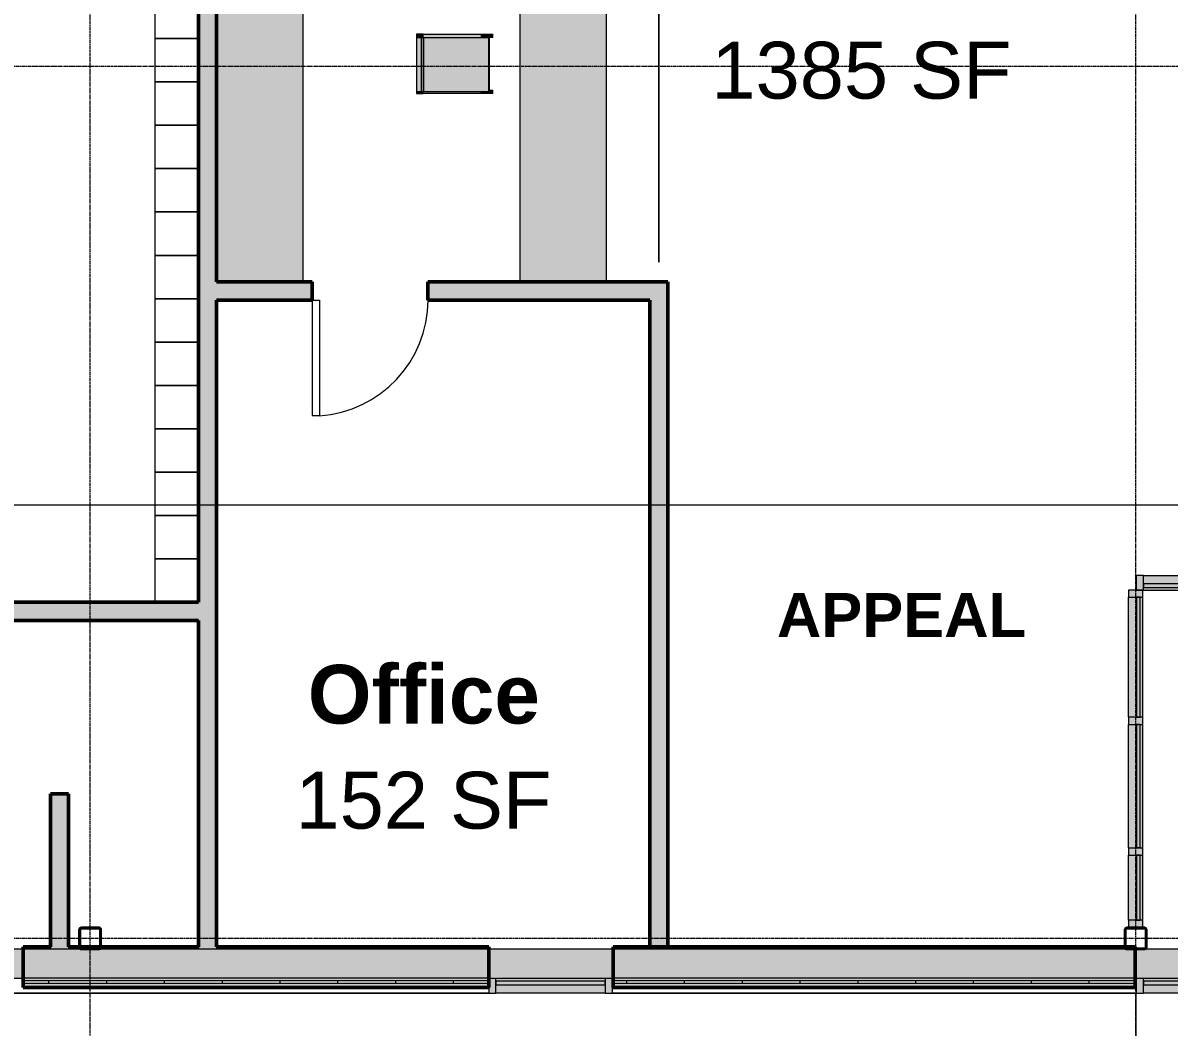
# Model space of a CAD drawing. Header units: inches. Extents: x 21836 to 26875, y -23174 to -20350.
# Drawn here: x 25672.8 to 25990.1, y -22808.9 to -22531 of the extents above; entities that cross this region are included whole.
import ezdxf

# ---------------------------------------------------------------- set-up
doc = ezdxf.new("R2010")
doc.units = ezdxf.units.IN
doc.header["$MEASUREMENT"] = 0
doc.linetypes.add('Grid Line 1_2_', pattern=[0.875, 0.5, -0.125, 0.125, -0.125])
for name, color, linetype, lineweight in [('A-ANNO-DIMS', 211, 'Continuous', 9), ('A-ANNO-DIMS-128', 211, 'Continuous', 9), ('A-DOOR', 31, 'Continuous', 13), ('A-GLAZ-CURT', 52, 'Continuous', 9), ('A-GLAZ-CWMG', 51, 'Continuous', 9), ('A-WALL', 113, 'Continuous', 13), ('A-WALL-PATT', 111, 'Continuous', 50), ('C-BLDG-PADS', 91, 'Continuous', 9), ('C-TOPO', 7, 'Continuous', 9), ('Conc', 7, 'Continuous', 9), ('G-ANNO-SYMB', 111, 'Continuous', 9), ('G-ANNO-TEXT', 231, 'Continuous', 9), ('I-FURN', 30, 'Continuous', 9), ('I-WALL', 2, 'Continuous', 13), ('L-SITE-WALL', 31, 'Continuous', 13), ('M-AREA-IDEN', 171, 'Continuous', 9), ('Q-CASE', 31, 'Continuous', 9), ('S-BEAM', 12, 'Continuous', 9), ('S-COLS', 52, 'Continuous', 9), ('S-GRID', 1, 'Continuous', 9)]:
    doc.layers.add(name, color=color, linetype=linetype, lineweight=lineweight)
doc.styles.add('Arial_1', font='arial.ttf', dxfattribs={"height": 11.802395})
doc.styles.add('Arial_2', font='arial.ttf', dxfattribs={"height": 15.736527})
doc.styles.add('Arial_B', font='arialbd.ttf', dxfattribs={"height": 12.177074})
doc.styles.add('Arial_B_1', font='arialbd.ttf', dxfattribs={"height": 16.236099})
doc.dimstyles.new('Linear_-_3_32__Arial_1', dxfattribs={"dimscale": 12, "dimtxt": 12, "dimasz": 1.333333, "dimexe": 1, "dimexo": 0.666667, "dimgap": 0.666667, "dimtad": 1, "dimdec": 4, "dimrnd": 0.0625, "dimzin": 1, "dimdsep": 46, "dimlunit": 4, "dimtxsty": 'Arial_1', "dimblk1": 'OBLIQUE', "dimblk2": 'OBLIQUE', "dimsah": 1, "dimcen": 0.09, "dimdle": 1, "dimazin": 0, "dimtfac": 1, "dimtdec": 4, "dimtix": 1, "dimtmove": 0, "dimatfit": 3, "dimfxl": 1, "dimtvp": 1, "dimtfill": 1, "dimfrac": 2, "dimtolj": 1, "dimtzin": 0, "dimarcsym": 2})
pattern_1 = [(0, (0, 0), (0, 16), []), (90, (0, 0), (-16, 1e-15), [])]

# ---------------------------------------------------------------- blocks, each defined once
blk = doc.blocks.new('HSS-Hollow Structural Section-Column - HSS6X6X1_4-V8-First Floor Plan')
at = {"layer": 'S-COLS'}
h = blk.add_hatch(dxfattribs=at)
h.set_pattern_fill('FP_8', color=256, style=0, pattern_type=2)
h.set_pattern_definition([(225, (25691.39, -22784.303), (12.6713535, -12.6713535), []), (225, (25691.39, -22803.503), (12.6713535, -12.6713535), [])])
h.paths.add_polyline_path([(1.43, 3), (-2.53, 3), (-2.86, 2.86), (-3, 2.53), (-3, -2.53), (-2.86, -2.86), (-2.53, -3), (2.53, -3), (2.86, -2.86), (3, -2.53), (3, 2.53), (2.86, 2.86), (2.53, 3)], flags=0)
h.paths.add_polyline_path([(2.53, 2.77), (2.7, 2.7), (2.77, 2.53), (2.77, -2.53), (2.7, -2.7), (2.53, -2.77), (-2.53, -2.77), (-2.7, -2.7), (-2.77, -2.53), (-2.77, 2.53), (-2.7, 2.7), (-2.53, 2.77), (1.43, 2.77)], flags=0)
at = {"layer": 'S-COLS', "lineweight": 30}
for p, q in [((-3, 2.53), (-3, -2.53)), ((-2.77, -2.53), (-2.77, 2.53)), ((2.53, 3), (-2.53, 3)), ((-2.53, 2.77), (2.53, 2.77)), ((2.77, 2.53), (2.77, -2.53)), ((3, -2.53), (3, 2.53)), ((2.53, -2.77), (-2.53, -2.77)), ((-2.53, -3), (2.53, -3))]:
    blk.add_line(p, q, dxfattribs=at)
for centre, radius, start, end in [((-2.53, 2.53), 0.466, 90, 180), ((-2.53, 2.53), 0.233, 90, 180), ((2.53, 2.53), 0.466, 360, 90), ((2.53, 2.53), 0.233, 0, 90), ((-2.53, -2.53), 0.466, 180, 270), ((-2.53, -2.53), 0.233, 180, 270), ((2.53, -2.53), 0.466, 270, 360), ((2.53, -2.53), 0.233, 270, 360)]:
    blk.add_arc(centre, radius, start, end, dxfattribs=at)
blk = doc.blocks.new('HSS-Hollow Structural Section-Column - HSS6X6X1_4-V9-First Floor Plan')
at = {"layer": 'S-COLS'}
h = blk.add_hatch(dxfattribs=at)
h.set_pattern_fill('FP_9', color=256, style=0, pattern_type=2)
h.set_pattern_definition([(225, (25980.89, -22784.303), (12.6713535, -12.6713535), []), (225, (25980.89, -22803.503), (12.6713535, -12.6713535), [])])
h.paths.add_polyline_path([(-2.53, 3), (-2.86, 2.86), (-3, 2.53), (-3, -2.53), (-2.81, -2.89), (-2.53, -3), (2.53, -3), (2.86, -2.86), (3, -2.53), (3, 2.53), (2.86, 2.86), (2.53, 3)], flags=0)
h.paths.add_polyline_path([(2.53, 2.77), (2.7, 2.7), (2.77, 2.53), (2.77, -2.53), (2.7, -2.7), (2.53, -2.77), (-2.53, -2.77), (-2.7, -2.7), (-2.77, -2.53), (-2.77, 2.53), (-2.7, 2.7), (-2.53, 2.77)], flags=0)
at = {"layer": 'S-COLS', "lineweight": 30}
for p, q in [((-3, 2.53), (-3, -2.53)), ((-2.77, -2.53), (-2.77, 2.53)), ((2.53, 3), (-2.53, 3)), ((-2.53, 2.77), (2.53, 2.77)), ((2.77, 2.53), (2.77, -2.53)), ((3, -2.53), (3, 2.53)), ((2.53, -2.77), (-2.53, -2.77)), ((-2.53, -3), (2.53, -3))]:
    blk.add_line(p, q, dxfattribs=at)
for centre, radius, start, end in [((-2.53, 2.53), 0.466, 90, 180), ((-2.53, 2.53), 0.233, 90, 180), ((2.53, 2.53), 0.466, 360, 90), ((2.53, 2.53), 0.233, 0, 90), ((-2.53, -2.53), 0.466, 180, 270), ((-2.53, -2.53), 0.233, 180, 270), ((2.53, -2.53), 0.466, 270, 360), ((2.53, -2.53), 0.233, 270, 360)]:
    blk.add_arc(centre, radius, start, end, dxfattribs=at)
blk = doc.blocks.new('Casework 1 - Casework 1-456223-First Floor Plan')
at = {"layer": 'Q-CASE'}
h = blk.add_hatch(color=256, dxfattribs=at)
h.paths.add_polyline_path([(25750.39, -22590.66), (25750.39, -22371.55), (25834.39, -22371.55), (25834.39, -22347.55), (25726.39, -22347.55), (25726.39, -22590.66), (25726.69, -22590.66)], flags=0)
h.paths.add_polyline_path([(25810.39, -22590.66), (25834.39, -22590.66), (25834.39, -22419.55), (25810.39, -22419.55), (25810.39, -22557.14)], flags=0)
for p, q in [((25834.39, -22347.55), (25726.39, -22347.55)), ((25834.39, -22371.55), (25834.39, -22347.55)), ((25750.39, -22590.66), (25750.39, -22371.55)), ((25750.39, -22371.55), (25834.39, -22371.55)), ((25834.39, -22419.55), (25810.39, -22419.55)), ((25810.39, -22419.55), (25810.39, -22590.66)), ((25834.39, -22590.66), (25834.39, -22419.55))]:
    blk.add_line(p, q, dxfattribs=at)
blk = doc.blocks.new('Locker-Double Stacked - 12_ x 12_-484265-First Floor Plan')
at = {"layer": 'I-FURN'}
for p, q in [((-6, -6), (-6, 6)), ((-6, 6), (6, 6)), ((6, 6), (6, -6)), ((6, -6), (-6, -6))]:
    blk.add_line(p, q, dxfattribs=at)
blk = doc.blocks.new('Single-Flush - 32_ x 84_-489871-First Floor Plan')
at = {"layer": 'A-DOOR', "lineweight": 20}
for p, q in [((14, 2.5), (14, 34.5)), ((16, 34.5), (14, 34.5)), ((16, 2.5), (16, 34.5)), ((16, 2.5), (14, 2.5))]:
    blk.add_line(p, q, dxfattribs=at)
at = {"layer": 'A-DOOR', "lineweight": 9}
blk.add_arc((16, 2.5), 32.07, 93.5759, 180, dxfattribs=at)
blk = doc.blocks.new('Bar_Stool_6722_1_ - Bar_Stool_6722_1_-477960-First Floor Plan')
at = {"layer": 'I-FURN'}
for points in [[(1, 20.14), (1, 21.13), (0, 21.13), (0, 19.21), (1, 19.24), (1, 20.06)], [(0.5, 18.44), (0.5, 19.21), (0, 19.21), (0, 17.72), (0.5, 17.72), (0.5, 18.08)], [(1, 18.98), (1, 19.21), (0.5, 19.21), (0.5, 17.72), (1, 17.72), (1, 18.76)], [(15.5, 20.06), (15.5, 20.14), (1, 20.14), (1, 19.99), (15.5, 19.99)], [(16, 19.89), (16, 19.99), (1, 19.99), (1, 19.89), (10.26, 19.89)], [(16, 18.21), (16, 19.89), (1, 19.89), (1, 17.63), (16, 17.63)], [(16.5, 19.21), (16.5, 21.13), (15.5, 21.13), (15.5, 19.99), (16, 19.99), (16, 19.21)], [(16.5, 18.21), (16.5, 19.21), (16, 19.21), (16, 17.72), (16.5, 17.72), (16.5, 17.97)], [(1, 1.91), (1, 17.72), (0, 17.72), (0, 1.78), (1, 1.78)], [(16, 17.63), (1, 17.63), (1, 2.03), (16, 2.03), (16, 11.84)], [(16.5, 1.78), (16.5, 17.72), (16, 17.72), (16, 1.78)], [(1, 1.73), (1, 1.78), (0, 1.78), (0, 0.98), (1, 0.98), (1, 1.24)], [(1, 0.62), (1, 0.98), (0, 0.94), (0, 0), (1, 0), (1, 0.3)], [(16, 2.03), (1, 2.03), (1, 1.91), (16, 1.91)], [(16, 1.24), (16, 1.91), (1, 1.91), (1, 1.24), (10.26, 1.24)], [(16, 0.94), (16, 1.24), (1, 1.24), (1, 0), (16, 0), (16, 0.62)], [(16.5, 1.78), (16, 1.73), (16, 0.98), (16.5, 0.98), (16.5, 1.73)], [(16.5, 0.31), (16.5, 0.98), (16, 0.94), (16, 0), (16.5, 0), (16.5, 0.3)]]:
    blk.add_hatch(color=256, dxfattribs=at).paths.add_polyline_path(points, flags=0)
for p, q in [((0, 19.21), (0, 21.13)), ((1, 21.13), (0, 21.13)), ((0, 17.72), (0, 19.21)), ((1, 21.13), (1, 20.14)), ((1, 20.14), (15.5, 20.14)), ((1, 20.14), (1, 20.06)), ((1, 20.06), (1, 19.99)), ((16, 20), (1, 20)), ((1, 19.89), (1, 19.99)), ((1, 17.63), (1, 19.89)), ((15.5, 20.14), (15.5, 21.13)), ((16.5, 21.13), (15.5, 21.13)), ((15.5, 20.06), (15.5, 20.14)), ((15.5, 19.98), (15.5, 20.06)), ((16, 19.99), (16, 19.89)), ((16, 19.89), (16, 17.63)), ((16.5, 21.13), (16.5, 19.21)), ((16.5, 19.21), (16.5, 17.72)), ((0, 1.78), (0, 17.72)), ((1, 2.03), (1, 17.63)), ((16, 17.63), (16, 2.03)), ((16.5, 17.72), (16.5, 1.78)), ((1, 1.78), (0, 1.78)), ((0, 1.78), (0, 0.98)), ((1, 0.98), (0, 0.98)), ((0, 0.98), (0, 0)), ((0, 0), (1, 0)), ((1, 1.91), (1, 2.03)), ((16, 2.03), (1, 2.03)), ((1, 1.24), (1, 1.91)), ((16, 1.91), (1, 1.91)), ((1, 0), (1, 1.24)), ((1, 1.24), (16, 1.24)), ((16, 2.03), (16, 1.91)), ((16, 1.91), (16, 1.24)), ((16.5, 1.78), (16, 1.78)), ((16, 1.24), (16, 0)), ((16.5, 0.98), (16, 0.98)), ((16, 0), (16.5, 0)), ((16.5, 0.98), (16.5, 1.78)), ((16.5, 0), (16.5, 0.98)), ((1, 0), (16, 0))]:
    blk.add_line(p, q, dxfattribs=at)
blk = doc.blocks.new('Girt_C - 8_D-757212-First Floor Plan')
at = {"layer": 'S-BEAM'}
h = blk.add_hatch(color=256, dxfattribs=at)
h.paths.add_polyline_path([(26266.89, -22787.49), (26266.89, -22787.3), (26125.39, -22787.33), (26125.39, -22787.49), (26260.16, -22787.49)], flags=0)
h.paths.add_polyline_path([(26124.39, -22787.49), (26124.39, -22787.3), (25980.77, -22787.34), (25980.77, -22787.49), (26087.37, -22787.49)], flags=0)
h.paths.add_polyline_path([(25836.27, -22787.49), (25836.27, -22787.3), (25801.77, -22787.35), (25801.77, -22787.49), (25810.91, -22787.49)], flags=0)
h.paths.add_polyline_path([(25672.89, -22787.49), (25672.89, -22787.3), (25644.39, -22787.35), (25644.39, -22787.41), (25639.39, -22787.35), (25639.39, -22787.3), (25603.39, -22787.36), (25603.39, -22787.41), (25598.39, -22787.36), (25598.39, -22787.3), (25562.39, -22787.36), (25562.39, -22787.41), (25557.39, -22787.36), (25557.39, -22787.3), (25521.39, -22787.36), (25521.39, -22787.49), (25672.68, -22787.49)], flags=0)
h.paths.add_polyline_path([(25507.39, -22787.49), (25516.39, -22787.44), (25516.39, -22787.3), (25507.39, -22787.36), (25507.39, -22787.44)], flags=0)
h.paths.add_polyline_path([(25502.39, -22787.49), (25502.39, -22787.3), (25466.39, -22787.36), (25466.39, -22787.41), (25461.39, -22787.36), (25461.39, -22787.3), (25425.39, -22787.33), (25425.39, -22787.41), (25420.39, -22787.36), (25420.39, -22787.3), (25384.39, -22787.33), (25384.39, -22787.41), (25379.39, -22787.37), (25379.39, -22787.3), (25353.52, -22787.33), (25353.52, -22787.49), (25465.33, -22787.49)], flags=0)
h.paths.add_polyline_path([(25112.52, -22787.49), (25112.52, -22787.3), (25078.02, -22787.33), (25078.02, -22787.49), (25085.19, -22787.49)], flags=0)
h = blk.add_hatch(color=256, dxfattribs=at)
h.paths.add_polyline_path([(26266.89, -22795.12), (26266.89, -22787.49), (26125.39, -22787.49), (26125.39, -22793.43), (26127.64, -22793.43), (26127.64, -22795.12), (26260.16, -22795.12)], flags=0)
h.paths.add_polyline_path([(26123.64, -22795.12), (26123.64, -22793.43), (26124.39, -22793.43), (26124.39, -22787.49), (25980.77, -22787.49), (25980.77, -22795.12), (26087.37, -22795.12)], flags=0)
h.paths.add_polyline_path([(25836.27, -22795.12), (25836.27, -22787.49), (25801.77, -22787.49), (25801.77, -22795.12), (25810.91, -22795.12)], flags=0)
h.paths.add_polyline_path([(25672.68, -22795.12), (25672.89, -22795.12), (25672.89, -22787.49), (25521.39, -22787.49), (25521.39, -22795.12), (25534.45, -22795.12)], flags=0)
h.paths.add_polyline_path([(25502.39, -22795.12), (25502.39, -22787.49), (25353.52, -22787.49), (25353.52, -22795.12), (25465.33, -22795.12)], flags=0)
h.paths.add_polyline_path([(25516.39, -22795.12), (25516.39, -22787.49), (25507.39, -22787.49), (25507.39, -22795.12)], flags=0)
h.paths.add_polyline_path([(25112.52, -22795.12), (25112.52, -22787.49), (25078.02, -22787.49), (25078.02, -22795.12), (25085.19, -22795.12)], flags=0)
h = blk.add_hatch(color=256, dxfattribs=at)
h.paths.add_polyline_path([(26260.16, -22795.3), (26266.89, -22795.28), (26266.89, -22795.12), (26127.64, -22795.12), (26127.64, -22795.3), (26225.61, -22795.3)], flags=0)
h.paths.add_polyline_path([(26123.64, -22795.3), (26123.64, -22795.12), (25980.77, -22795.13), (25980.77, -22795.3), (26087.37, -22795.3)], flags=0)
h.paths.add_polyline_path([(25836.27, -22795.3), (25836.27, -22795.12), (25801.77, -22795.14), (25801.77, -22795.3), (25810.91, -22795.3)], flags=0)
h.paths.add_polyline_path([(25672.89, -22795.3), (25672.89, -22795.12), (25521.39, -22795.16), (25521.39, -22795.3), (25672.68, -22795.3)], flags=0)
h.paths.add_polyline_path([(25516.39, -22795.3), (25516.39, -22795.12), (25507.39, -22795.16), (25507.39, -22795.3)], flags=0)
h.paths.add_polyline_path([(25502.39, -22795.3), (25502.39, -22795.12), (25353.52, -22795.17), (25353.52, -22795.3), (25465.33, -22795.3)], flags=0)
h.paths.add_polyline_path([(25112.52, -22795.3), (25112.52, -22795.12), (25078.02, -22795.12), (25078.02, -22795.3), (25085.19, -22795.3)], flags=0)
for p, q in [((25672.89, -22787.3), (25644.39, -22787.3)), ((25836.27, -22787.3), (25801.77, -22787.3)), ((26124.39, -22787.3), (25983.42, -22787.3)), ((25521.39, -22795.3), (25672.89, -22795.3)), ((25801.77, -22795.3), (25836.27, -22795.3)), ((25980.77, -22795.3), (26123.64, -22795.3))]:
    blk.add_line(p, q, dxfattribs=at)
blk = doc.blocks.new('System Panel - Glazed-827451-First Floor Plan')
at = {"layer": 'A-GLAZ-CURT', "transparency": 33554649}
blk.add_hatch(color=256, dxfattribs=at).paths.add_polyline_path([(-16.53, 0.25), (16.53, 0.25), (16.53, 1.25), (-16.53, 1.25)], flags=0)
at = {"layer": 'A-GLAZ-CURT', "lineweight": 13}
for p, q in [((16.53, 1.25), (-16.53, 1.25)), ((-16.53, 1.25), (-16.53, 0.25)), ((-16.53, 0.25), (16.53, 0.25)), ((16.53, 0.25), (16.53, 1.25))]:
    blk.add_line(p, q, dxfattribs=at)
at = {"layer": 'A-GLAZ-CURT'}
for p, q in [((-16.53, 0.25), (-16.53, 1.25)), ((16.53, 1.25), (-16.53, 1.25)), ((-16.53, 0.25), (16.53, 0.25)), ((16.53, 1.25), (16.53, 0.25))]:
    blk.add_line(p, q, dxfattribs=at)
blk = doc.blocks.new('Rectangular Mullion - Rectangular Mullion 1-779228-First Floor Plan')
at = {"layer": 'A-GLAZ-CWMG'}
h = blk.add_hatch(color=256, dxfattribs=at)
h.paths.add_polyline_path([(25983.02, -22799.43), (26016.08, -22799.43), (26016.08, -22797.18), (25983.02, -22797.18)], flags=0)
h.paths.add_polyline_path([(25983.7, -22796.18), (26016.08, -22796.18), (26016.08, -22795.43), (25983.02, -22795.43), (25983.02, -22796.18)], flags=0)
blk.add_hatch(color=256, dxfattribs=at).paths.add_polyline_path([(25983.7, -22797.18), (26016.08, -22797.18), (26016.08, -22796.18), (25983.02, -22796.18), (25983.02, -22797.18)], flags=0)
for p, q in [((26016.08, -22795.43), (25983.02, -22795.43)), ((26016.08, -22799.43), (25983.02, -22799.43))]:
    blk.add_line(p, q, dxfattribs=at)
blk = doc.blocks.new('Rectangular Mullion - Rectangular Mullion 1-827460-First Floor Plan')
at = {"layer": 'A-GLAZ-CWMG'}
blk.add_hatch(color=256, dxfattribs=at).paths.add_polyline_path([(-2, 2), (-2, -2), (0, -2), (0, 2)], flags=0)
at = {"layer": 'A-GLAZ-CWMG', "lineweight": 20}
for p, q in [((0, 2), (-2, 2)), ((-2, 2), (-2, -2)), ((0, -2), (0, 2)), ((-2, -2), (0, -2))]:
    blk.add_line(p, q, dxfattribs=at)
blk = doc.blocks.new('Rectangular Mullion - Rectangular Mullion 1-771670-First Floor Plan')
at = {"layer": 'A-GLAZ-CWMG'}
h = blk.add_hatch(color=256, dxfattribs=at)
h.paths.add_polyline_path([(25983.02, -22687.93), (26016.08, -22687.93), (26016.08, -22687.18), (25983.02, -22687.18)], flags=0)
h.paths.add_polyline_path([(25983.02, -22686.18), (26016.08, -22686.18), (26016.08, -22683.93), (25983.02, -22683.93)], flags=0)
blk.add_hatch(color=256, dxfattribs=at).paths.add_polyline_path([(26016.08, -22687.18), (26016.08, -22686.18), (25983.02, -22686.18), (25983.02, -22687.18)], flags=0)
for p, q in [((25983.02, -22683.93), (26016.08, -22683.93)), ((25983.02, -22687.93), (26016.08, -22687.93))]:
    blk.add_line(p, q, dxfattribs=at)
blk = doc.blocks.new('Rectangular Mullion - Rectangular Mullion 1-827472-First Floor Plan')
at = {"layer": 'A-GLAZ-CWMG'}
blk.add_hatch(color=256, dxfattribs=at).paths.add_polyline_path([(-2, -2), (-2, 2), (0, 2), (0, -2)], flags=0)
at = {"layer": 'A-GLAZ-CWMG', "lineweight": 20}
for p, q in [((-2, 2), (0, 2)), ((-2, -2), (-2, 2)), ((0, 2), (0, -2)), ((0, -2), (-2, -2))]:
    blk.add_line(p, q, dxfattribs=at)
blk = doc.blocks.new('System Panel - Glazed-V32-First Floor Plan')
at = {"layer": 'A-GLAZ-CURT', "transparency": 33554649}
blk.add_hatch(color=256, dxfattribs=at).paths.add_polyline_path([(16.59, 1.25), (-16.59, 1.25), (-16.59, 0.25), (16.59, 0.25)], flags=0)
at = {"layer": 'A-GLAZ-CURT', "lineweight": 13}
for p, q in [((16.59, 1.25), (-16.59, 1.25)), ((-16.59, 1.25), (-16.59, 0.25)), ((-16.59, 0.25), (16.59, 0.25)), ((16.59, 0.25), (16.59, 1.25))]:
    blk.add_line(p, q, dxfattribs=at)
at = {"layer": 'A-GLAZ-CURT'}
for p, q in [((-16.59, 0.25), (-16.59, 1.25)), ((16.59, 1.25), (-16.59, 1.25)), ((-16.59, 0.25), (16.59, 0.25)), ((16.59, 1.25), (16.59, 0.25))]:
    blk.add_line(p, q, dxfattribs=at)
blk = doc.blocks.new('System Panel - Glazed-827454-First Floor Plan')
at = {"layer": 'A-GLAZ-CURT', "transparency": 33554649}
blk.add_hatch(color=256, dxfattribs=at).paths.add_polyline_path([(17.09, 0.25), (17.09, 1.25), (-17.09, 1.25), (-17.09, 0.25)], flags=0)
at = {"layer": 'A-GLAZ-CURT', "lineweight": 13}
for p, q in [((17.09, 1.25), (-17.09, 1.25)), ((-17.09, 1.25), (-17.09, 0.25)), ((-17.09, 0.25), (17.09, 0.25)), ((17.09, 0.25), (17.09, 1.25))]:
    blk.add_line(p, q, dxfattribs=at)
at = {"layer": 'A-GLAZ-CURT'}
for p, q in [((-17.09, 0.25), (-17.09, 1.25)), ((17.09, 1.25), (-17.09, 1.25)), ((-17.09, 0.25), (17.09, 0.25)), ((17.09, 1.25), (17.09, 0.25))]:
    blk.add_line(p, q, dxfattribs=at)
blk = doc.blocks.new('System Panel - Glazed-836903-First Floor Plan')
at = {"layer": 'A-GLAZ-CURT', "transparency": 33554649}
blk.add_hatch(color=256, dxfattribs=at).paths.add_polyline_path([(9, 1.25), (-9, 1.25), (-9, 0.25), (9, 0.25)], flags=0)
at = {"layer": 'A-GLAZ-CURT', "lineweight": 13}
for p, q in [((9, 1.25), (-9, 1.25)), ((-9, 1.25), (-9, 0.25)), ((-9, 0.25), (9, 0.25)), ((9, 0.25), (9, 1.25))]:
    blk.add_line(p, q, dxfattribs=at)
at = {"layer": 'A-GLAZ-CURT'}
for p, q in [((-9, 0.25), (-9, 1.25)), ((9, 1.25), (-9, 1.25)), ((-9, 0.25), (9, 0.25)), ((9, 1.25), (9, 0.25))]:
    blk.add_line(p, q, dxfattribs=at)
blk = doc.blocks.new('Rectangular Mullion - Rectangular Mullion 1-V33-First Floor Plan')
at = {"layer": 'A-GLAZ-CWMG'}
h = blk.add_hatch(color=256, dxfattribs=at)
h.paths.add_polyline_path([(25981.14, -22723.12), (25981.14, -22689.93), (25978.89, -22689.93), (25978.89, -22723.12), (25981.02, -22723.12)], flags=0)
h.paths.add_polyline_path([(25982.89, -22723.12), (25982.89, -22689.93), (25982.14, -22689.93), (25982.14, -22723.12)], flags=0)
blk.add_hatch(color=256, dxfattribs=at).paths.add_polyline_path([(25982.14, -22723.12), (25982.14, -22689.93), (25981.14, -22689.93), (25981.14, -22723.12)], flags=0)
for p, q in [((25978.89, -22723.12), (25978.89, -22689.93)), ((25982.89, -22723.12), (25982.89, -22689.93))]:
    blk.add_line(p, q, dxfattribs=at)
blk = doc.blocks.new('Rectangular Mullion - Rectangular Mullion 1-V14-First Floor Plan')
at = {"layer": 'A-GLAZ-CWMG'}
h = blk.add_hatch(color=256, dxfattribs=at)
h.paths.add_polyline_path([(24462.02, -22364.05), (24496.2, -22364.05), (24496.2, -22363.3), (24462.02, -22363.3)], flags=0)
h.paths.add_polyline_path([(24462.02, -22362.3), (24496.2, -22362.3), (24496.2, -22360.05), (24462.02, -22360.05)], flags=0)
blk.add_hatch(color=256, dxfattribs=at).paths.add_polyline_path([(24496.2, -22363.3), (24496.2, -22362.3), (24462.02, -22362.3), (24462.02, -22363.3)], flags=0)
for p, q in [((24462.02, -22360.05), (24496.2, -22360.05)), ((24462.02, -22364.05), (24496.2, -22364.05))]:
    blk.add_line(p, q, dxfattribs=at)
blk = doc.blocks.new('Rectangular Mullion - Rectangular Mullion 1-784806-First Floor Plan')
at = {"layer": 'A-GLAZ-CWMG'}
h = blk.add_hatch(color=256, dxfattribs=at)
h.paths.add_polyline_path([(25981.14, -22779.3), (25981.14, -22761.3), (25978.89, -22761.3), (25978.89, -22779.3)], flags=0)
h.paths.add_polyline_path([(25982.89, -22779.3), (25982.89, -22761.3), (25982.14, -22761.3), (25982.14, -22779.3)], flags=0)
blk.add_hatch(color=256, dxfattribs=at).paths.add_polyline_path([(25982.14, -22779.3), (25982.14, -22761.3), (25981.14, -22761.3), (25981.14, -22779.3)], flags=0)
for p, q in [((25978.89, -22779.3), (25978.89, -22761.3)), ((25982.89, -22779.3), (25982.89, -22761.3))]:
    blk.add_line(p, q, dxfattribs=at)
blk = doc.blocks.new('Rectangular Mullion - Rectangular Mullion 1-V34-First Floor Plan')
at = {"layer": 'A-GLAZ-CWMG'}
blk.add_hatch(color=256, dxfattribs=at).paths.add_polyline_path([(0, -2), (-2, -2), (-2, 2), (0, 2)], flags=0)
at = {"layer": 'A-GLAZ-CWMG', "lineweight": 20}
for p, q in [((-2, 2), (0, 2)), ((-2, -2), (-2, 2)), ((0, -2), (-2, -2))]:
    blk.add_line(p, q, dxfattribs=at)
blk = doc.blocks.new('Rectangular Mullion - Rectangular Mullion 1-836905-First Floor Plan')
at = {"layer": 'A-GLAZ-CWMG'}
blk.add_hatch(color=256, dxfattribs=at).paths.add_polyline_path([(0, 2), (-2, 2), (-2, -2), (0, -2)], flags=0)
at = {"layer": 'A-GLAZ-CWMG', "lineweight": 20}
for p, q in [((0, 2), (-2, 2)), ((-2, 2), (-2, -2)), ((0, -2), (0, 2)), ((-2, -2), (0, -2))]:
    blk.add_line(p, q, dxfattribs=at)
blk = doc.blocks.new('Rectangular Mullion - Rectangular Mullion 1-827470-First Floor Plan')
at = {"layer": 'A-GLAZ-CWMG'}
blk.add_hatch(color=256, dxfattribs=at).paths.add_polyline_path([(-1, 2), (1, 2), (1, -2), (-1, -2)], flags=0)
at = {"layer": 'A-GLAZ-CWMG', "lineweight": 20}
for p, q in [((-1, 2), (1, 2)), ((-1, -2), (-1, 2)), ((1, 2), (1, -2)), ((1, -2), (-1, -2))]:
    blk.add_line(p, q, dxfattribs=at)
blk = doc.blocks.new('System Panel - Glazed-827476-First Floor Plan')
at = {"layer": 'A-GLAZ-CURT', "transparency": 33554649}
blk.add_hatch(color=256, dxfattribs=at).paths.add_polyline_path([(15.12, 0.25), (15.12, 1.25), (-15.12, 1.25), (-15.12, 0.25), (-9.95, 0.25)], flags=0)
at = {"layer": 'A-GLAZ-CURT', "lineweight": 13}
for p, q in [((15.12, 1.25), (-15.12, 1.25)), ((-15.12, 1.25), (-15.12, 0.25)), ((-15.12, 0.25), (15.12, 0.25)), ((15.12, 0.25), (15.12, 1.25))]:
    blk.add_line(p, q, dxfattribs=at)
at = {"layer": 'A-GLAZ-CURT'}
for p, q in [((-15.12, 0.25), (-15.12, 1.25)), ((15.12, 1.25), (-15.12, 1.25)), ((-15.12, 0.25), (15.12, 0.25)), ((15.12, 1.25), (15.12, 0.25))]:
    blk.add_line(p, q, dxfattribs=at)
blk = doc.blocks.new('Rectangular Mullion - Rectangular Mullion 1-789464-First Floor Plan')
at = {"layer": 'A-GLAZ-CWMG'}
h = blk.add_hatch(color=256, dxfattribs=at)
h.paths.add_polyline_path([(25110.27, -22799.43), (25110.27, -22797.18), (25080.02, -22797.18), (25080.02, -22799.43), (25085.19, -22799.43)], flags=0)
h.paths.add_polyline_path([(25085.19, -22796.18), (25110.27, -22796.18), (25110.27, -22795.43), (25080.02, -22795.43), (25080.02, -22796.18)], flags=0)
blk.add_hatch(color=256, dxfattribs=at).paths.add_polyline_path([(25110.27, -22797.18), (25110.27, -22796.18), (25080.02, -22796.18), (25080.02, -22797.18), (25085.19, -22797.18)], flags=0)
for p, q in [((25110.27, -22795.43), (25080.02, -22795.43)), ((25110.27, -22799.43), (25080.02, -22799.43))]:
    blk.add_line(p, q, dxfattribs=at)
blk = doc.blocks.new('Rectangular Mullion - Rectangular Mullion 1-827457-First Floor Plan')
at = {"layer": 'A-GLAZ-CWMG'}
blk.add_hatch(color=256, dxfattribs=at).paths.add_polyline_path([(0, 2), (0, -2), (-2, -2), (-2, 2)], flags=0)
at = {"layer": 'A-GLAZ-CWMG', "lineweight": 20}
for p, q in [((-2, 2), (0, 2)), ((-2, -2), (-2, 2)), ((0, 2), (0, -2)), ((0, -2), (-2, -2))]:
    blk.add_line(p, q, dxfattribs=at)
blk = doc.blocks.new('DIMBLOCK20-First Floor Plan')
at = {"layer": 'A-ANNO-DIMS-128'}
for p, q in [((25723.89, -22355.99), (25723.89, -22287.78)), ((25848.89, -22597.16), (25848.89, -22287.78)), ((25723.89, -22299.78), (25848.89, -22299.78)), ((25723.89, -22299.78), (25723.89, -22355.99)), ((25848.89, -22299.78), (25848.89, -22597.16))]:
    blk.add_line(p, q, dxfattribs=at)
at = {"layer": 'A-ANNO-DIMS-128', "lineweight": 50}
for p, q in [((25723.89, -22299.78), (25731.89, -22291.78)), ((25848.89, -22299.78), (25856.89, -22291.78)), ((25723.89, -22299.78), (25715.89, -22307.78)), ((25848.89, -22299.78), (25840.89, -22307.78))]:
    blk.add_line(p, q, dxfattribs=at)
at = {"layer": 'A-ANNO-DIMS-128', "color": 0, "insert": (25760.91, -22276.47), "char_height": 11.802, "width": 61.1446, "attachment_point": 1, "line_spacing_factor": 0.938532, "style": 'Arial_1', "bg_fill": 3, "box_fill_scale": 1.25, "bg_fill_color": 0, "bg_fill_transparency": 0}
blk.add_mtext('10\' - 5"', dxfattribs=at)
blk = doc.blocks.new('_Oblique')
at = {"color": 0, "linetype": 'ByBlock', "lineweight": -2}
blk.add_line((-0.5, -0.5), (0.5, 0.5), dxfattribs=at)
blk = doc.blocks.new('DIMBLOCK21-First Floor Plan')
at = {"layer": 'A-ANNO-DIMS-128'}
for p, q in [((25848.89, -22597.16), (25848.89, -22287.78)), ((25972.89, -22342.05), (25972.89, -22287.78)), ((25848.89, -22299.78), (25972.89, -22299.78)), ((25848.89, -22299.78), (25848.89, -22597.16)), ((25972.89, -22299.78), (25972.89, -22342.05))]:
    blk.add_line(p, q, dxfattribs=at)
at = {"layer": 'A-ANNO-DIMS-128', "lineweight": 50}
for p, q in [((25848.89, -22299.78), (25856.89, -22291.78)), ((25972.89, -22299.78), (25980.89, -22291.78)), ((25848.89, -22299.78), (25840.89, -22307.78)), ((25972.89, -22299.78), (25964.89, -22307.78))]:
    blk.add_line(p, q, dxfattribs=at)
at = {"layer": 'A-ANNO-DIMS-128', "color": 0, "insert": (25885.41, -22276.47), "char_height": 11.802, "width": 61.1446, "attachment_point": 1, "line_spacing_factor": 0.938532, "style": 'Arial_1', "bg_fill": 3, "box_fill_scale": 1.25, "bg_fill_color": 0, "bg_fill_transparency": 0}
blk.add_mtext('10\' - 4"', dxfattribs=at)

msp = doc.modelspace()

# ---------------------------------------------------------------- hatches: boundary and pattern name
at = {"layer": 'A-WALL-PATT', "lineweight": 9}
h = msp.add_hatch(dxfattribs=at)
h.set_pattern_fill('FP_12', color=256, style=0, pattern_type=2)
h.set_pattern_definition(pattern_1)
h.paths.add_polyline_path([(25672.89023, -22796.80281), (25801.76523, -22796.80281), (25801.76523, -22796.05281), (25672.89023, -22796.05281)], flags=0)
h = msp.add_hatch(dxfattribs=at)
h.set_pattern_fill('FP_12', color=256, style=0, pattern_type=2)
h.set_pattern_definition(pattern_1)
h.paths.add_polyline_path([(25836.26523, -22796.80281), (25980.76523, -22796.80281), (25980.76523, -22796.05281), (25836.26523, -22796.05281)], flags=0)
at = {"layer": 'I-WALL'}
for points in [[(25726.39023, -22787.30281), (25726.39023, -22368.05281), (25721.39023, -22368.05281), (25721.39023, -22787.30281)], [(25851.39023, -22786.67781), (25851.39023, -22607.66219), (25846.39023, -22607.66219), (25846.39023, -22786.67781)], [(25721.39023, -22696.30281), (25721.39023, -22691.30281), (25644.89023, -22691.30281), (25644.89023, -22696.30281), (25672.67869, -22696.30281)], [(25680.39023, -22787.30281), (25685.39023, -22787.30281), (25685.39023, -22744.30281), (25680.39023, -22744.30281), (25680.39023, -22786.67781)]]:
    msp.add_hatch(color=256, dxfattribs=at).paths.add_polyline_path(points, flags=0)
h = msp.add_hatch(color=256, dxfattribs=at)
h.paths.add_polyline_path([(25851.39023, -22607.66219), (25851.39023, -22602.66219), (25784.89023, -22602.66219), (25784.89023, -22607.66219), (25846.39023, -22607.66219)], flags=0)
h.paths.add_polyline_path([(25752.89023, -22607.66219), (25752.89023, -22602.66219), (25726.39023, -22602.66219), (25726.39023, -22607.66219)], flags=0)
at = {"layer": 'L-SITE-WALL'}
h = msp.add_hatch(color=256, dxfattribs=at)
h.paths.add_polyline_path([(25741.79452, -22787.30281), (25801.76523, -22787.30281), (25801.76523, -22786.67781), (25726.39023, -22786.67781), (25726.39023, -22787.30281)], flags=0)
h.paths.add_polyline_path([(25680.39023, -22787.30281), (25680.39023, -22786.67781), (25672.89023, -22786.67781), (25672.89023, -22787.30281)], flags=0)
h.paths.add_polyline_path([(25688.85623, -22787.30281), (25688.52671, -22787.16632), (25688.39023, -22786.83681), (25688.39023, -22786.67781), (25685.39023, -22786.67781), (25685.39023, -22787.30281), (25688.69147, -22787.30281)], flags=0)
h.paths.add_polyline_path([(25707.2366, -22787.30281), (25721.39023, -22787.30281), (25721.39023, -22786.67781), (25694.39023, -22786.67781), (25694.39023, -22786.83681), (25694.25374, -22787.16632), (25693.92423, -22787.30281), (25694.39023, -22787.30281)], flags=0)
h.paths.add_polyline_path([(25688.85623, -22787.06981), (25693.92423, -22787.06981), (25694.08898, -22787.00157), (25694.15723, -22786.83681), (25694.15723, -22786.67781), (25688.62323, -22786.67781), (25688.62323, -22786.83681), (25688.69147, -22787.00157)], flags=0)
for points in [[(25801.76523, -22795.30281), (25801.76523, -22787.30281), (25672.89023, -22787.30281), (25672.89023, -22795.30281), (25741.79452, -22795.30281)], [(25836.26523, -22795.30281), (25980.76523, -22795.30281), (25980.76523, -22787.30281), (25836.26523, -22787.30281)], [(25801.76523, -22796.05281), (25801.76523, -22795.30281), (25672.89023, -22795.30281), (25672.89023, -22796.05281), (25741.79452, -22796.05281)], [(25672.89023, -22797.67781), (25801.76523, -22797.67781), (25801.76523, -22796.80281), (25672.89023, -22796.80281)], [(25672.89023, -22797.92781), (25801.76523, -22797.92781), (25801.76523, -22797.67781), (25672.89023, -22797.67781)], [(25836.26523, -22796.05281), (25980.76523, -22796.05281), (25980.76523, -22795.30281), (25836.26523, -22795.30281)], [(25980.76523, -22797.67781), (25980.76523, -22796.80281), (25836.26523, -22796.80281), (25836.26523, -22797.67781), (25949.14198, -22797.67781)], [(25980.76523, -22797.92781), (25980.76523, -22797.67781), (25836.26523, -22797.67781), (25836.26523, -22797.92781), (25949.14198, -22797.92781)]]:
    msp.add_hatch(color=256, dxfattribs=at).paths.add_polyline_path(points, flags=0)
h = msp.add_hatch(color=256, dxfattribs=at)
h.paths.add_polyline_path([(25978.08325, -22787.30281), (25978.35623, -22787.30281), (25978.02671, -22787.16632), (25977.89023, -22786.83681), (25977.89023, -22786.67781), (25836.26523, -22786.67781), (25836.26523, -22787.30281), (25978.02671, -22787.30281)], flags=0)
h.paths.add_polyline_path([(25978.35623, -22787.06981), (25980.76523, -22787.06981), (25980.76523, -22786.67781), (25978.12323, -22786.67781), (25978.12323, -22786.83681), (25978.19147, -22787.00157)], flags=0)

# ---------------------------------------------------------------- linework, layer by layer
at = {"layer": 'A-WALL'}
for p, q in [((25688.85623, -22787.30281), (25672.89023, -22787.30281)), ((25680.39023, -22786.67781), (25680.39023, -22787.30281)), ((25685.39023, -22786.67781), (25685.39023, -22787.30281)), ((25801.76523, -22787.30281), (25693.92423, -22787.30281)), ((25721.39023, -22786.67781), (25721.39023, -22787.30281)), ((25726.39023, -22786.67781), (25726.39023, -22787.30281)), ((25978.35623, -22787.30281), (25836.26523, -22787.30281)), ((25801.76523, -22795.30281), (25672.89023, -22795.30281)), ((25801.76523, -22796.05281), (25672.89023, -22796.05281)), ((25801.76523, -22796.80281), (25672.89023, -22796.80281)), ((25801.76523, -22797.67781), (25672.89023, -22797.67781)), ((25980.76523, -22795.30281), (25836.26523, -22795.30281)), ((25980.76523, -22796.05281), (25836.26523, -22796.05281)), ((25980.76523, -22796.80281), (25836.26523, -22796.80281)), ((25980.76523, -22797.67781), (25836.26523, -22797.67781))]:
    msp.add_line(p, q, dxfattribs=at)
at = {"layer": 'C-BLDG-PADS'}
for p, q in [((25112.26523, -22799.42781), (25801.76523, -22799.42781)), ((25836.01523, -22799.42781), (25981.01523, -22799.42781))]:
    msp.add_line(p, q, dxfattribs=at)
at = {"layer": 'C-TOPO'}
for p, q in [((25801.76523, -22799.42725), (25112.26523, -22799.42725)), ((25981.01523, -22799.42725), (25836.01523, -22799.42725))]:
    msp.add_line(p, q, dxfattribs=at)
at = {"layer": 'Conc'}
msp.add_line((25981.01523, -22892.06748), (25981.01523, -22799.42781), dxfattribs=at)
at = {"layer": 'G-ANNO-SYMB'}
msp.add_line((26322.50937, -22664.44135), (21851.27267, -22664.44135), dxfattribs=at)
at = {"layer": 'I-WALL', "lineweight": 50}
for p, q in [((25721.39023, -22368.67781), (25721.39023, -22691.30281)), ((25726.39023, -22602.66219), (25726.39023, -22368.67781)), ((25752.89023, -22602.66219), (25726.39023, -22602.66219)), ((25752.89023, -22607.66219), (25752.89023, -22602.66219)), ((25851.39023, -22602.66219), (25784.89023, -22602.66219)), ((25784.89023, -22602.66219), (25784.89023, -22607.66219)), ((25851.39023, -22786.67781), (25851.39023, -22602.66219)), ((25726.39023, -22786.67781), (25726.39023, -22607.66219)), ((25726.39023, -22607.66219), (25752.89023, -22607.66219)), ((25784.89023, -22607.66219), (25846.39023, -22607.66219)), ((25846.39023, -22607.66219), (25846.39023, -22786.67781)), ((25721.39023, -22691.30281), (25644.89023, -22691.30281)), ((25644.89023, -22696.30281), (25721.39023, -22696.30281)), ((25721.39023, -22696.30281), (25721.39023, -22786.67781)), ((25685.39023, -22744.30281), (25680.39023, -22744.30281)), ((25680.39023, -22744.30281), (25680.39023, -22786.67781)), ((25685.39023, -22786.67781), (25685.39023, -22744.30281))]:
    msp.add_line(p, q, dxfattribs=at)
at = {"layer": 'L-SITE-WALL', "lineweight": 50}
for p, q in [((25680.39023, -22786.67781), (25672.89023, -22786.67781)), ((25672.89023, -22786.67781), (25672.89023, -22797.92781)), ((25688.39023, -22786.67781), (25685.39023, -22786.67781)), ((25694.16454, -22786.67781), (25688.61592, -22786.67781)), ((25721.39023, -22786.67781), (25694.39023, -22786.67781)), ((25801.76523, -22786.67781), (25726.39023, -22786.67781)), ((25801.76523, -22797.92781), (25801.76523, -22786.67781)), ((25977.89023, -22786.67781), (25836.26523, -22786.67781)), ((25836.26523, -22786.67781), (25836.26523, -22797.92781)), ((25980.76523, -22786.67781), (25978.11592, -22786.67781)), ((25980.76523, -22787.06981), (25980.76523, -22786.67781)), ((25980.76523, -22797.92781), (25980.76523, -22787.30281)), ((25672.89023, -22797.92781), (25801.76523, -22797.92781)), ((25836.26523, -22797.92781), (25980.76523, -22797.92781))]:
    msp.add_line(p, q, dxfattribs=at)
at = {"layer": 'S-GRID', "linetype": 'Grid Line 1_2_'}
for p, q in [((25691.39023, -23162.8711), (25691.39023, -20426.10083)), ((25980.89023, -23162.8711), (25980.89023, -20426.10083)), ((26875.45558, -22784.30281), (22016.39023, -22784.30281))]:
    msp.add_line(p, q, dxfattribs=at)

# ---------------------------------------------------------------- block references
at = {"layer": 'A-DOOR', "rotation": 180}
msp.add_blockref('Single-Flush - 32_ x 84_-489871-First Floor Plan', (25768.89023, -22605.16219), dxfattribs=at)
at = {"layer": 'A-GLAZ-CURT'}
for name, p, rotation in [('System Panel - Glazed-827451-First Floor Plan', (25999.54648, -22685.92781), 180), ('System Panel - Glazed-V32-First Floor Plan', (25980.89023, -22706.52156), 270), ('System Panel - Glazed-827454-First Floor Plan', (25980.89023, -22742.20906), 270), ('System Panel - Glazed-836903-First Floor Plan', (25980.89023, -22770.30281), 270)]:
    msp.add_blockref(name, p, dxfattribs=dict(at, rotation=rotation))
for name, p in [('System Panel - Glazed-827476-First Floor Plan', (25818.89023, -22797.42781)), ('System Panel - Glazed-827451-First Floor Plan', (25999.54648, -22797.42781))]:
    msp.add_blockref(name, p, dxfattribs=at)
at = {"layer": 'A-GLAZ-CWMG', "extrusion": (0, 0, -1)}
msp.add_blockref('Rectangular Mullion - Rectangular Mullion 1-827472-First Floor Plan', (-25981.01523, -22685.92781), dxfattribs=at)
at = {"layer": 'A-GLAZ-CWMG'}
for name, p in [('Rectangular Mullion - Rectangular Mullion 1-771670-First Floor Plan', (0, 0)), ('Rectangular Mullion - Rectangular Mullion 1-V33-First Floor Plan', (0, 0)), ('Rectangular Mullion - Rectangular Mullion 1-784806-First Floor Plan', (0, 0)), ('Rectangular Mullion - Rectangular Mullion 1-789464-First Floor Plan', (723.75, 0)), ('Rectangular Mullion - Rectangular Mullion 1-779228-First Floor Plan', (0, 0))]:
    msp.add_blockref(name, p, dxfattribs=at)
for name, p, rotation in [('Rectangular Mullion - Rectangular Mullion 1-836905-First Floor Plan', (25980.89023, -22687.92781), 90), ('Rectangular Mullion - Rectangular Mullion 1-V14-First Floor Plan', (3618.83741, -47221.31804), 90), ('Rectangular Mullion - Rectangular Mullion 1-827460-First Floor Plan', (25801.76523, -22797.42781), 180), ('Rectangular Mullion - Rectangular Mullion 1-827460-First Floor Plan', (25981.01523, -22797.42781), 180)]:
    msp.add_blockref(name, p, dxfattribs=dict(at, rotation=rotation))
at = {"layer": 'A-GLAZ-CWMG', "extrusion": (0, 0, -1)}
for name, p, rotation in [('Rectangular Mullion - Rectangular Mullion 1-827470-First Floor Plan', (-25980.89023, -22724.11531), 270), ('Rectangular Mullion - Rectangular Mullion 1-827470-First Floor Plan', (-25980.89023, -22760.30281), 270), ('Rectangular Mullion - Rectangular Mullion 1-V34-First Floor Plan', (-25980.89023, -22781.30281), 270), ('Rectangular Mullion - Rectangular Mullion 1-827457-First Floor Plan', (-25836.01523, -22797.42781), 180)]:
    msp.add_blockref(name, p, dxfattribs=dict(at, rotation=rotation))
at = {"layer": 'I-FURN'}
for name, p, rotation in [('Locker-Double Stacked - 12_ x 12_-484265-First Floor Plan', (25715.39023, -22529.30281), 270), ('Bar_Stool_6722_1_ - Bar_Stool_6722_1_-477960-First Floor Plan', (25781.79184, -22534.05281), 270.0000000000007), ('Locker-Double Stacked - 12_ x 12_-484265-First Floor Plan', (25715.39023, -22541.30281), 270), ('Locker-Double Stacked - 12_ x 12_-484265-First Floor Plan', (25715.39023, -22553.30281), 270), ('Locker-Double Stacked - 12_ x 12_-484265-First Floor Plan', (25715.39023, -22565.30281), 270), ('Locker-Double Stacked - 12_ x 12_-484265-First Floor Plan', (25715.39023, -22577.30281), 270), ('Locker-Double Stacked - 12_ x 12_-484265-First Floor Plan', (25715.39023, -22589.30281), 270), ('Locker-Double Stacked - 12_ x 12_-484265-First Floor Plan', (25715.39023, -22601.30281), 270), ('Locker-Double Stacked - 12_ x 12_-484265-First Floor Plan', (25715.39023, -22613.30281), 270), ('Locker-Double Stacked - 12_ x 12_-484265-First Floor Plan', (25715.39023, -22625.30281), 270), ('Locker-Double Stacked - 12_ x 12_-484265-First Floor Plan', (25715.39023, -22637.30281), 270), ('Locker-Double Stacked - 12_ x 12_-484265-First Floor Plan', (25715.39023, -22649.30281), 270), ('Locker-Double Stacked - 12_ x 12_-484265-First Floor Plan', (25715.39023, -22661.30281), 270), ('Locker-Double Stacked - 12_ x 12_-484265-First Floor Plan', (25715.39023, -22673.30281), 270), ('Locker-Double Stacked - 12_ x 12_-484265-First Floor Plan', (25715.39023, -22685.30281), 270)]:
    msp.add_blockref(name, p, dxfattribs=dict(at, rotation=rotation))
at = {"layer": 'Q-CASE'}
msp.add_blockref('Casework 1 - Casework 1-456223-First Floor Plan', (0, -12), dxfattribs=at)
at = {"layer": 'S-BEAM'}
msp.add_blockref('Girt_C - 8_D-757212-First Floor Plan', (0, 0), dxfattribs=at)
at = {"layer": 'S-COLS', "rotation": 180}
for name, p in [('HSS-Hollow Structural Section-Column - HSS6X6X1_4-V8-First Floor Plan', (25691.39023, -22784.30281)), ('HSS-Hollow Structural Section-Column - HSS6X6X1_4-V9-First Floor Plan', (25980.89023, -22784.30281))]:
    msp.add_blockref(name, p, dxfattribs=at)

# ---------------------------------------------------------------- texts
at = {"layer": 'G-ANNO-TEXT', "color": 7, "insert": (25916.05632, -22688.7345), "char_height": 12.177074, "width": 79.056, "attachment_point": 2, "line_spacing_factor": 0.938532, "style": 'Arial_B', "bg_fill": 3, "box_fill_scale": 1.25, "bg_fill_color": 0, "bg_fill_transparency": 0}
msp.add_mtext('APPEAL', dxfattribs=at)
at = {"layer": 'M-AREA-IDEN', "attachment_point": 2, "line_spacing_factor": 0.938532}
for s, insert, char_height, width, style in [('1385 SF', (25904.97266, -22536.1965), 15.736527, 99.072, 'Arial_2'), ('Office', (25783.80612, -22708.62931), 16.236099, 74.688, 'Arial_B_1'), ('152 SF', (25783.69677, -22738.20735), 15.736527, 84.48, 'Arial_2')]:
    msp.add_mtext(s, dxfattribs=dict(at, insert=insert, char_height=char_height, width=width, style=style))

# ---------------------------------------------------------------- next in the draw order: dimensions: what is measured, and where the dimension line sits
at = {"layer": 'A-ANNO-DIMS'}
dim = msp.add_linear_dim(base=(25848.89023, -22299.77703), p1=(25723.89023, -22363.99031), p2=(25848.89023, -22605.16219), dimstyle='Linear_-_3_32__Arial_1', override={"dimpost": '<>', "dimfxl": 271.641074}, dxfattribs=at)
dim.commit()
dim.dimension.update_dxf_attribs({"geometry": 'DIMBLOCK20-First Floor Plan', "text_midpoint": (25786.39023, -22285.75104)})

# ---------------------------------------------------------------- next in the draw order: dimensions: what is measured, and where the dimension line sits
dim = msp.add_linear_dim(base=(25972.89023, -22299.77703), p1=(25848.89023, -22605.16219), p2=(25972.89023, -22350.05281), dimstyle='Linear_-_3_32__Arial_1', override={"dimpost": '<>', "dimfxl": 283.649067}, dxfattribs=at)
dim.commit()
dim.dimension.update_dxf_attribs({"geometry": 'DIMBLOCK21-First Floor Plan', "text_midpoint": (25910.89023, -22285.75104)})

# ---------------------------------------------------------------- next in the draw order: linework, layer by layer
at = {"layer": 'S-GRID', "linetype": 'Grid Line 1_2_'}
msp.add_line((26875.45558, -22543.05281), (22016.39023, -22543.05281), dxfattribs=at)

doc.saveas('drawing.dxf')
